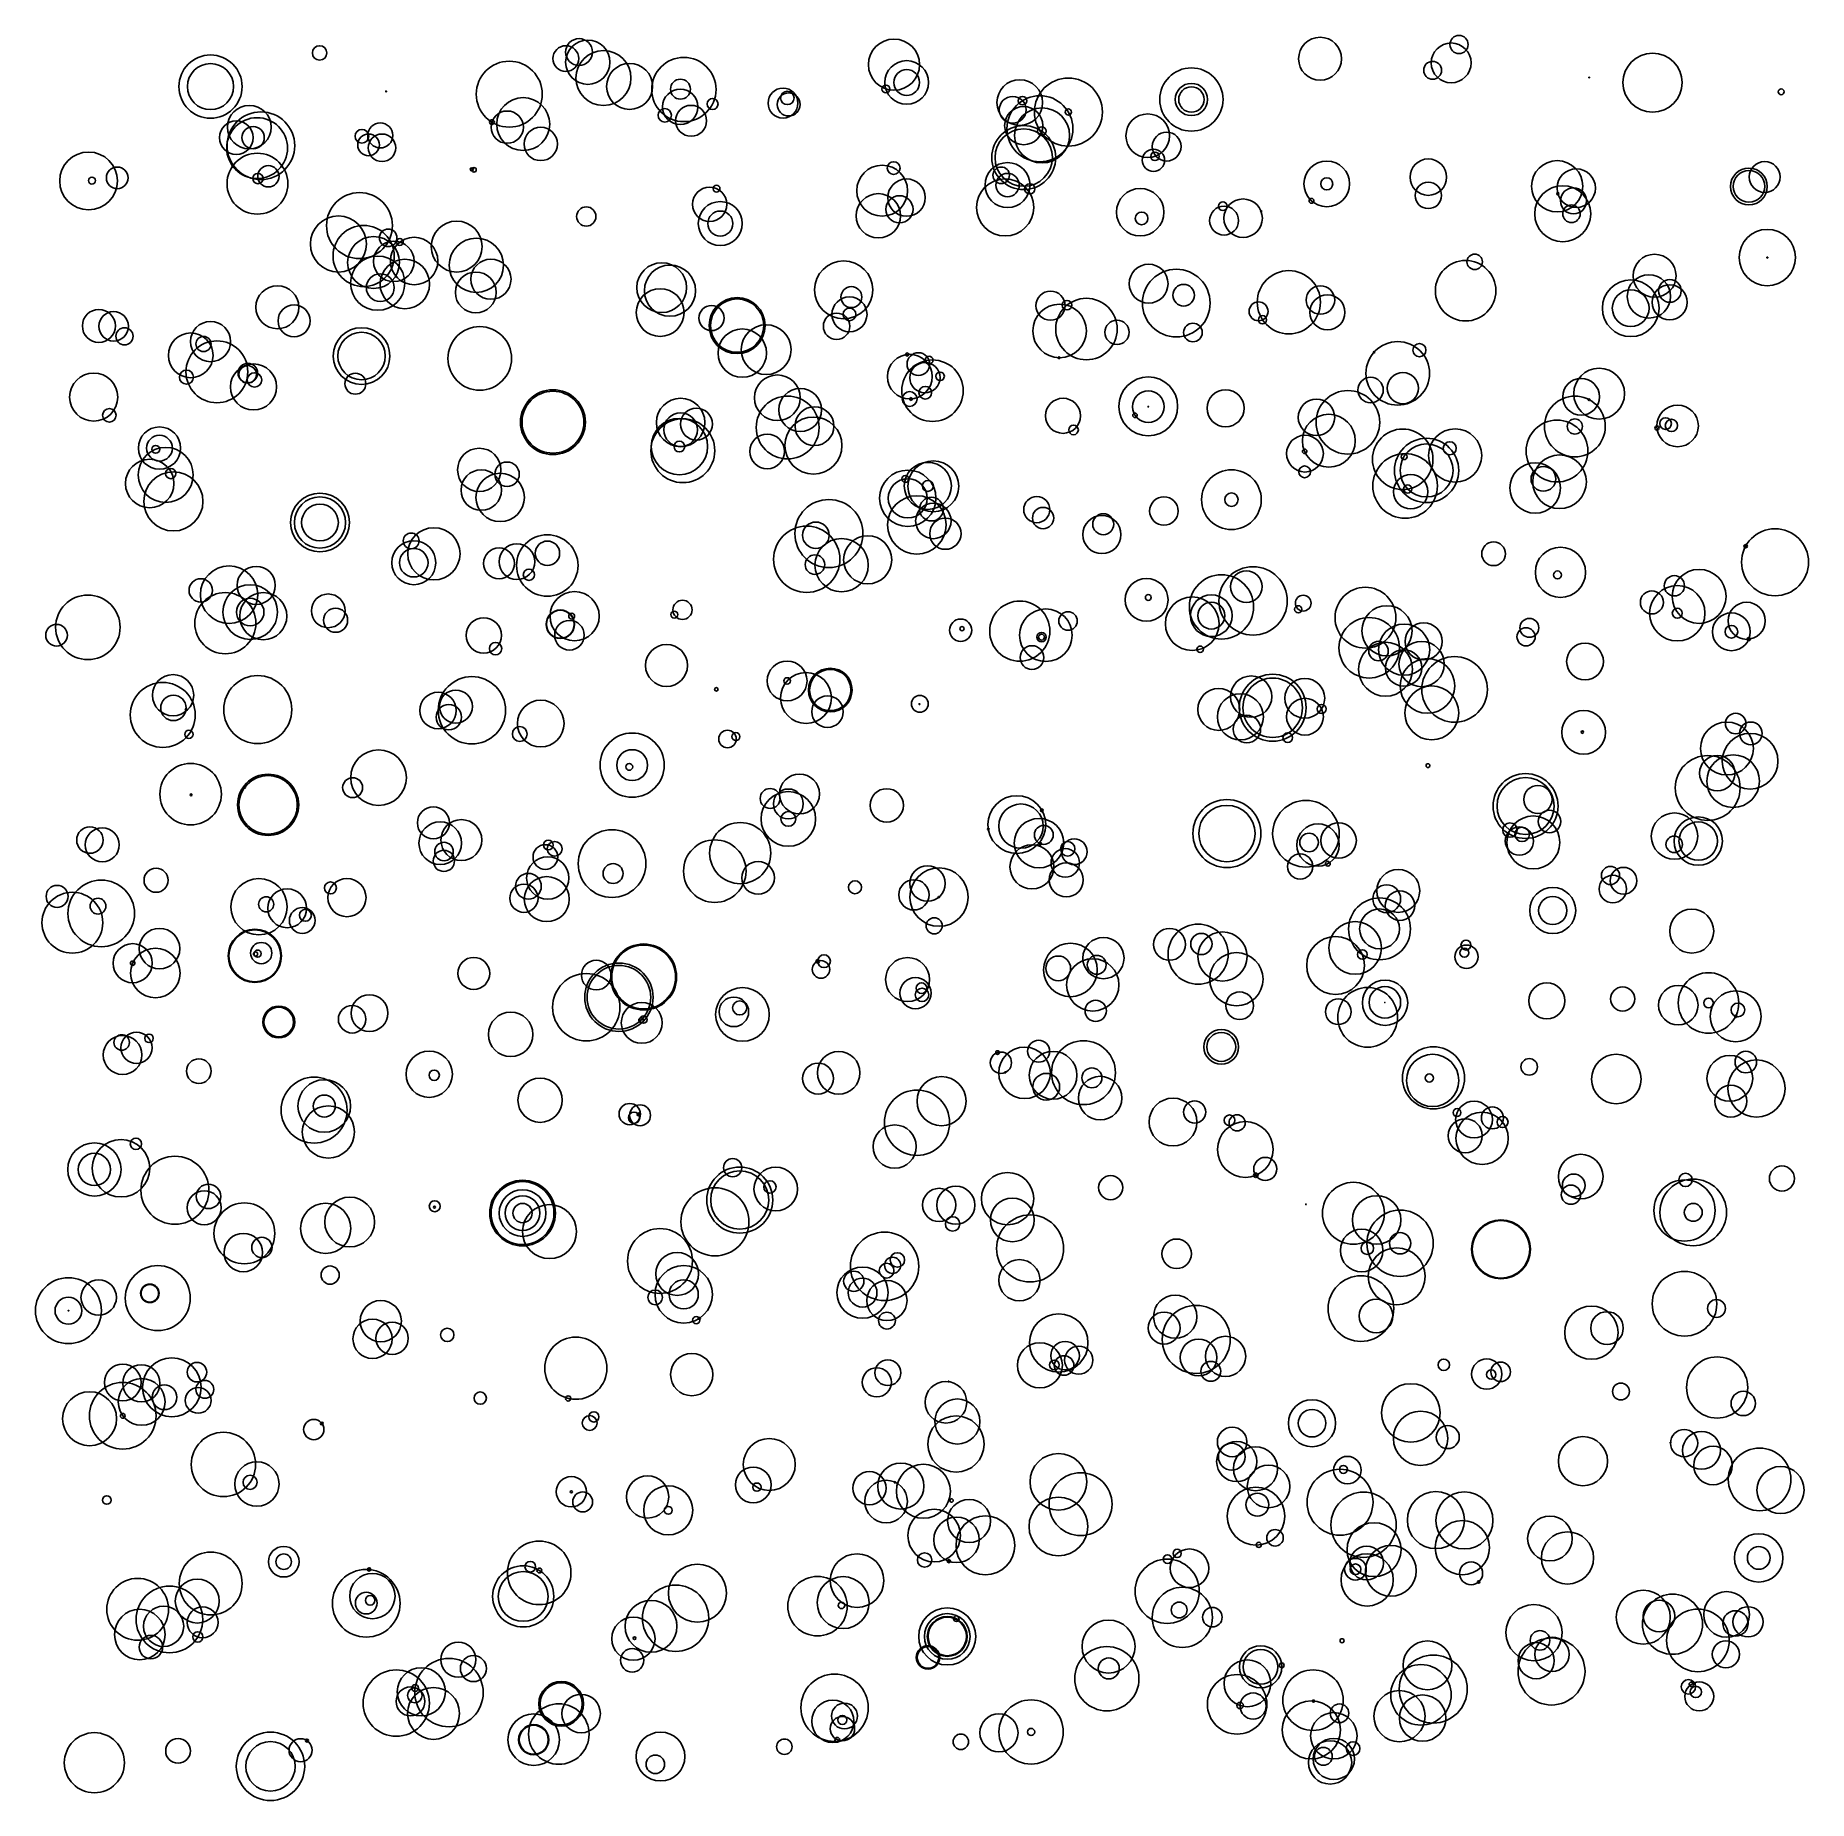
# Model space of a CAD drawing. Header units: millimetres. Extents: x -173 to 10147, y -186 to 10087.
import ezdxf

# ---------------------------------------------------------------- set-up
doc = ezdxf.new("R2010")
doc.units = ezdxf.units.MM

msp = doc.modelspace()

# ---------------------------------------------------------------- linework, layer by layer
for centre, radius in [((1481, 9985), 42), ((2914, 9952), 75), ((2991, 9990), 78), ((3042, 9931), 129), ((4824, 9917), 149), ((7304, 9951), 125), ((8067, 9927), 116), ((8113, 10034), 53), ((846, 9789), 184), ((846, 9789), 134), ((2585, 9745), 192), ((3133, 9839), 160), ((3285, 9790), 134), ((3601, 9772), 187), ((4898, 9813), 127), ((7959, 9884), 52), ((9239, 9812), 172), ((3581, 9774), 58), ((4898, 9813), 75), ((5556, 9696), 133), ((5839, 9641), 198), ((6555, 9714), 184), ((6555, 9714), 94), ((8870, 9842), 2), ((1868, 9761), 3), ((2666, 9571), 154), ((3580, 9671), 103), ((3768, 9688), 32), ((4178, 9693), 87), ((4211, 9685), 67), ((4203, 9723), 39), ((4777, 9775), 23), ((5515, 9654), 78), ((5673, 9544), 192), ((5572, 9707), 25), ((6555, 9714), 74), ((9988, 9759), 17), ((1117, 9431), 177), ((1139, 9445), 197), ((1072, 9553), 127), ((2573, 9553), 94), ((3490, 9622), 39), ((3643, 9590), 90), ((5579, 9562), 111), ((5686, 9505), 160), ((5839, 9641), 18), ((6301, 9503), 127), ((996, 9492), 98), ((1094, 9492), 65), ((1727, 9500), 40), ((1766, 9450), 63), ((1834, 9505), 73), ((1844, 9433), 80), ((2484, 9582), 14), ((2768, 9455), 97), ((5579, 9376), 186), ((5579, 9376), 167), ((5685, 9530), 25), ((6411, 9440), 84), ((136, 9240), 168), ((1119, 9224), 177), ((6334, 9360), 65), ((6343, 9383), 25), ((303, 9258), 63), ((1183, 9267), 62), ((2367, 9308), 9), ((2380, 9305), 13), ((4755, 9183), 148), ((4822, 9315), 37), ((5485, 9216), 131), ((5448, 9273), 48), ((7343, 9223), 133), ((7934, 9262), 106), ((8684, 9209), 149), ((8795, 9198), 112), ((9800, 9208), 107), ((9800, 9208), 92), ((9892, 9263), 90), ((156, 9242), 20), ((1122, 9254), 30), ((3751, 9104), 100), ((3791, 9195), 20), ((4897, 9143), 109), ((5471, 9086), 166), ((5485, 9216), 68), ((5614, 9194), 30), ((6257, 9058), 138), ((7343, 9223), 35), ((7934, 9156), 77), ((8716, 9049), 163), ((8779, 9124), 76), ((1713, 8980), 192), ((3033, 9033), 56), ((3813, 8992), 128), ((4733, 9037), 129), ((4856, 9075), 79), ((6745, 9009), 84), ((6738, 9093), 26), ((6856, 9023), 112), ((7254, 9124), 14), ((8688, 9166), 6), ((8767, 9049), 51), ((1590, 8873), 163), ((1737, 8803), 178), ((2279, 8858), 148), ((3813, 8992), 73), ((6265, 9022), 37), ((6961, 9063), 3), ((1795, 8765), 151), ((1913, 8772), 118), ((1880, 8909), 51), ((2031, 8774), 138), ((1948, 8885), 20), ((2393, 8749), 158), ((9907, 8794), 164), ((1819, 8645), 158), ((1977, 8640), 144), ((2478, 8668), 117), ((4531, 8606), 169), ((8151, 8601), 176), ((8204, 8769), 45), ((9251, 8688), 125), ((9907, 8794), 3), ((1834, 8619), 81), ((2390, 8591), 119), ((3472, 8619), 145), ((3520, 8601), 149), ((6306, 8642), 113), ((6467, 8529), 197), ((7122, 8534), 184), ((9218, 8568), 126), ((1235, 8505), 125), ((3463, 8474), 139), ((4576, 8564), 61), ((5735, 8514), 85), ((6510, 8575), 63), ((7306, 8547), 83), ((7347, 8475), 102), ((9112, 8499), 165), ((9112, 8499), 107), ((9339, 8534), 102), ((9340, 8600), 66), ((196, 8396), 96), ((282, 8394), 86), ((1332, 8426), 93), ((1938, 8502), 1), ((3762, 8442), 73), ((3911, 8398), 163), ((3911, 8398), 155), ((4490, 8394), 77), ((4565, 8463), 102), ((4565, 8463), 37), ((5788, 8367), 156), ((5944, 8378), 179), ((5831, 8517), 28), ((6946, 8481), 55), ((345, 8336), 50), ((846, 8305), 117), ((1725, 8221), 165), ((2413, 8207), 185), ((3941, 8238), 141), ((4080, 8258), 145), ((6122, 8359), 71), ((6564, 8358), 54), ((6969, 8432), 24), ((731, 8225), 130), ((883, 8129), 180), ((805, 8291), 44), ((1725, 8221), 138), ((7756, 8120), 185), ((7882, 8255), 38), ((1096, 8041), 134), ((1063, 8122), 57), ((1062, 8114), 51), ((4916, 8101), 130), ((5048, 8019), 179), ((4901, 8230), 9), ((4966, 8174), 66), ((5004, 8095), 88), ((5028, 8197), 23), ((5785, 8211), 5), ((7618, 8243), 4), ((166, 7982), 140), ((706, 8098), 41), ((1102, 8082), 42), ((1689, 8060), 61), ((4145, 7978), 133), ((5092, 8103), 25), ((6304, 7928), 171), ((7598, 8023), 74), ((7786, 8034), 91), ((8823, 7984), 107), ((8928, 8002), 148), ((2839, 7836), 189), ((2839, 7836), 180), ((3582, 7834), 141), ((4205, 7805), 183), ((4278, 7907), 125), ((4915, 7971), 43), ((4923, 7971), 8), ((5006, 8007), 37), ((5808, 7873), 102), ((6304, 7926), 92), ((6754, 7917), 108), ((7283, 7864), 106), ((7466, 7835), 185), ((8787, 7811), 177), ((8870, 7967), 5), ((257, 7876), 39), ((3595, 7670), 186), ((3575, 7694), 164), ((3582, 7792), 98), ((3674, 7825), 93), ((4355, 7700), 166), ((4361, 7813), 113), ((6227, 7876), 13), ((6304, 7926), 2), ((7355, 7728), 154), ((8683, 7668), 180), ((8787, 7811), 44), ((9385, 7814), 121), ((9315, 7828), 34), ((9349, 7817), 36), ((549, 7685), 123), ((549, 7685), 75), ((4086, 7666), 101), ((5869, 7791), 28), ((7216, 7653), 107), ((7785, 7620), 176), ((7924, 7555), 187), ((8090, 7642), 155), ((9265, 7802), 12), ((585, 7529), 160), ((527, 7678), 23), ((2410, 7558), 126), ((3575, 7694), 31), ((7214, 7666), 13), ((7799, 7465), 188), ((7924, 7555), 154), ((7793, 7635), 17), ((8059, 7684), 38), ((8698, 7489), 156), ((492, 7479), 141), ((630, 7375), 172), ((614, 7537), 30), ((2422, 7441), 118), ((2532, 7398), 141), ((2572, 7533), 71), ((4904, 7393), 164), ((5021, 7465), 137), ((5053, 7463), 148), ((6788, 7385), 174), ((7214, 7547), 34), ((8556, 7453), 147), ((8604, 7506), 72), ((4904, 7393), 114), ((4890, 7506), 20), ((5021, 7465), 32), ((7832, 7431), 100), ((7814, 7447), 24), ((1483, 7252), 171), ((1483, 7252), 149), ((1483, 7252), 107), ((4445, 7188), 198), ((4957, 7238), 170), ((5053, 7261), 103), ((5042, 7330), 69), ((5655, 7327), 76), ((5692, 7278), 62), ((6395, 7319), 83), ((6788, 7385), 39), ((4316, 7038), 193), ((4369, 7178), 77), ((5123, 7187), 91), ((6034, 7182), 111), ((6042, 7242), 61), ((2029, 7018), 128), ((2014, 7145), 46), ((2146, 7070), 152), ((2629, 7024), 104), ((2806, 7002), 179), ((2807, 7073), 71), ((4519, 7004), 155), ((4671, 7035), 140), ((8314, 7070), 69), ((9952, 7021), 195), ((9781, 7114), 10), ((2029, 7018), 83), ((2525, 7014), 90), ((4364, 7007), 57), ((8703, 6962), 146), ((789, 6857), 68), ((954, 6832), 167), ((1112, 6886), 111), ((2699, 6948), 33), ((6294, 6802), 125), ((6730, 6761), 187), ((6914, 6796), 199), ((6875, 6879), 92), ((8686, 6947), 23), ((9366, 6884), 59), ((9510, 6822), 157), ((132, 6642), 188), ((932, 6666), 178), ((1077, 6731), 159), ((1153, 6707), 137), ((1531, 6738), 98), ((2965, 6707), 143), ((6304, 6816), 17), ((6560, 6663), 156), ((6671, 6710), 121), ((7206, 6783), 46), ((7568, 6698), 177), ((9235, 6787), 67), ((9383, 6724), 161), ((1077, 6731), 80), ((1574, 6683), 70), ((2882, 6660), 83), ((2882, 6660), 81), ((2948, 6707), 17), ((3545, 6716), 20), ((3593, 6744), 56), ((5556, 6620), 175), ((5708, 6596), 153), ((5837, 6679), 54), ((6671, 6710), 78), ((7177, 6747), 21), ((7693, 6622), 146), ((9383, 6724), 29), ((9698, 6616), 110), ((9787, 6680), 108), ((-50, 6596), 63), ((932, 6666), 2), ((2436, 6595), 103), ((2935, 6596), 86), ((5212, 6625), 65), ((5220, 6634), 12), ((5683, 6585), 27), ((7590, 6523), 176), ((7793, 6512), 149), ((7907, 6560), 108), ((8503, 6587), 53), ((8522, 6639), 55), ((9698, 6616), 37), ((2505, 6518), 36), ((3500, 6420), 122), ((5627, 6466), 69), ((5683, 6585), 17), ((6606, 6514), 19), ((7685, 6398), 157), ((7644, 6504), 57), ((7791, 6406), 106), ((7895, 6428), 132), ((8846, 6443), 107), ((9799, 6573), 9), ((4202, 6330), 116), ((4453, 6277), 127), ((7929, 6301), 159), ((8087, 6281), 191), ((568, 6132), 189), ((628, 6247), 120), ((1121, 6163), 198), ((2367, 6159), 196), ((4312, 6231), 148), ((4202, 6330), 19), ((4453, 6277), 120), ((6903, 6239), 120), ((7028, 6174), 195), ((7028, 6174), 173), ((7215, 6229), 116), ((7954, 6144), 157), ((630, 6173), 74), ((2170, 6158), 106), ((2233, 6119), 74), ((2274, 6181), 96), ((2768, 6082), 136), ((3790, 6281), 10), ((4437, 6151), 92), ((4974, 6197), 49), ((4972, 6195), 3), ((6714, 6164), 122), ((6840, 6121), 134), ((7216, 6122), 107), ((7313, 6167), 26), ((704, 6165), 5), ((6878, 6050), 80), ((8838, 6031), 127), ((9672, 5937), 154), ((9723, 6082), 60), ((9811, 6025), 66), ((720, 6019), 24), ((2646, 6021), 43), ((3300, 5840), 187), ((3855, 5992), 51), ((3904, 6006), 23), ((7116, 6000), 28), ((8831, 6032), 7), ((9807, 5863), 162), ((1824, 5767), 162), ((3300, 5840), 90), ((9560, 5707), 189), ((9616, 5793), 103), ((9708, 5747), 153), ((730, 5671), 179), ((1181, 5609), 178), ((3283, 5830), 20), ((4274, 5672), 116), ((7932, 5837), 11), ((8500, 5602), 189), ((1181, 5609), 170), ((1044, 5710), 5), ((1673, 5709), 58), ((4103, 5646), 58), ((4209, 5527), 159), ((4209, 5614), 87), ((4782, 5606), 97), ((8500, 5602), 166), ((8572, 5640), 82), ((733, 5667), 5), ((2143, 5504), 93), ((5539, 5494), 168), ((5563, 5485), 129), ((5685, 5577), 8), ((6762, 5442), 198), ((6762, 5442), 164), ((7222, 5441), 194), ((8639, 5512), 66), ((144, 5404), 77), ((216, 5376), 99), ((2183, 5386), 124), ((2306, 5404), 119), ((3929, 5328), 178), ((4209, 5527), 43), ((5373, 5467), 5), ((5668, 5386), 144), ((5696, 5434), 55), ((7292, 5375), 123), ((7412, 5401), 103), ((8409, 5462), 42), ((8464, 5398), 82), ((8545, 5390), 154), ((8480, 5437), 42), ((9367, 5427), 135), ((9505, 5398), 141), ((9505, 5398), 112), ((2205, 5337), 54), ((2795, 5305), 72), ((2812, 5375), 28), ((2849, 5353), 43), ((3183, 5267), 197), ((3781, 5223), 182), ((5627, 5248), 128), ((5674, 5383), 8), ((5835, 5353), 42), ((5873, 5336), 75), ((7240, 5390), 54), ((9365, 5379), 48), ((2204, 5283), 62), ((2809, 5183), 123), ((3189, 5209), 58), ((4033, 5184), 95), ((5827, 5172), 99), ((5821, 5271), 83), ((7188, 5250), 73), ((7349, 5266), 14), ((210, 4977), 194), ((529, 5170), 70), ((1128, 5016), 164), ((1544, 5125), 35), ((1640, 5069), 111), ((2696, 5135), 75), ((2803, 5060), 131), ((4597, 5129), 38), ((4940, 5085), 88), ((5019, 5151), 103), ((5086, 5072), 170), ((7759, 5108), 125), ((9008, 5119), 80), ((8994, 5198), 53), ((9070, 5167), 78), ((42, 4923), 177), ((-47, 5076), 64), ((191, 5019), 46), ((1170, 5030), 44), ((1292, 5007), 113), ((2670, 5065), 82), ((5086, 5072), 4), ((7650, 4887), 180), ((7692, 5062), 81), ((7769, 5022), 86), ((8658, 4994), 134), ((8658, 4994), 82), ((1380, 4936), 75), ((1398, 4966), 35), ((7650, 4887), 116), ((9467, 4874), 128), ((549, 4772), 118), ((1104, 4730), 155), ((1104, 4730), 151), ((5058, 4905), 47), ((6428, 4797), 93), ((6594, 4740), 175), ((6613, 4799), 62), ((6736, 4726), 143), ((7508, 4776), 153), ((393, 4687), 114), ((525, 4630), 144), ((1141, 4746), 62), ((1108, 4741), 12), ((1120, 4743), 21), ((3367, 4607), 192), ((3367, 4607), 186), ((5851, 4648), 156), ((6043, 4717), 120), ((6817, 4594), 155), ((7394, 4674), 168), ((7550, 4738), 28), ((8156, 4725), 68), ((8144, 4748), 26), ((8153, 4793), 29), ((393, 4687), 13), ((2378, 4628), 93), ((3091, 4618), 86), ((3223, 4489), 199), ((3223, 4489), 185), ((4399, 4651), 51), ((4380, 4698), 10), ((4417, 4699), 37), ((4903, 4592), 128), ((5780, 4657), 72), ((5981, 4561), 152), ((6004, 4678), 55), ((3033, 4431), 196), ((3942, 4389), 156), ((4949, 4513), 91), ((4987, 4503), 39), ((4984, 4542), 31), ((7581, 4372), 174), ((7682, 4457), 132), ((7681, 4459), 92), ((8624, 4468), 105), ((9065, 4479), 70), ((9389, 4443), 115), ((9565, 4456), 176), ((1243, 4345), 93), ((1670, 4361), 80), ((1771, 4397), 107), ((3356, 4340), 119), ((3892, 4404), 86), ((3926, 4427), 41), ((5998, 4410), 62), ((6836, 4440), 80), ((7410, 4405), 75), ((7681, 4458), 1), ((9565, 4456), 28), ((9723, 4378), 148), ((9736, 4415), 40), ((1243, 4345), 86), ((2593, 4273), 129), ((3352, 4356), 14), ((3366, 4359), 21), ((9723, 4378), 6), ((334, 4153), 113), ((329, 4226), 45), ((415, 4195), 91), ((488, 4250), 25), ((5666, 4175), 64), ((5927, 4050), 186), ((6729, 4200), 101), ((6729, 4200), 84), ((778, 4059), 72), ((2119, 4041), 135), ((4502, 4049), 124), ((5446, 4108), 62), ((5427, 4167), 11), ((5584, 4049), 150), ((5750, 4035), 139), ((7964, 4020), 181), ((7959, 4005), 152), ((8521, 4084), 48), ((9028, 4013), 144), ((9689, 4017), 133), ((9782, 4112), 63), ((2148, 4035), 30), ((4382, 4016), 90), ((5101, 3884), 143), ((5472, 4052), 3), ((5710, 3968), 78), ((6024, 3902), 127), ((5976, 4020), 58), ((7940, 4019), 24), ((9844, 3958), 166), ((1449, 3832), 192), ((1508, 3856), 153), ((2764, 3890), 129), ((4958, 3759), 190), ((9695, 3884), 93), ((1532, 3705), 152), ((1508, 3856), 64), ((3286, 3809), 62), ((3311, 3788), 33), ((3346, 3802), 61), ((6448, 3763), 139), ((6574, 3821), 65), ((8101, 3818), 23), ((8200, 3777), 107), ((8247, 3668), 152), ((8307, 3787), 64), ((3338, 3807), 9), ((4828, 3620), 126), ((6869, 3603), 162), ((6777, 3773), 31), ((6821, 3758), 47), ((8149, 3683), 99), ((8366, 3763), 32), ((170, 3487), 155), ((325, 3494), 167), ((412, 3636), 33), ((170, 3487), 94), ((639, 3366), 198), ((3885, 3497), 53), ((6985, 3490), 67), ((8821, 3445), 130), ((2662, 3233), 191), ((2662, 3233), 183), ((3926, 3309), 192), ((3926, 3309), 169), ((4136, 3373), 127), ((4102, 3385), 36), ((5485, 3317), 152), ((6085, 3381), 70), ((6930, 3453), 13), ((7498, 3232), 180), ((8780, 3394), 66), ((9425, 3248), 178), ((9476, 3237), 194), ((9431, 3426), 39), ((9992, 3434), 73), ((809, 3264), 99), ((834, 3330), 71), ((1656, 3181), 145), ((2151, 3273), 32), ((2662, 3233), 136), ((2662, 3233), 101), ((3782, 3182), 198), ((5087, 3280), 97), ((5184, 3279), 111), ((5513, 3193), 127), ((7633, 3193), 141), ((8764, 3340), 56), ((1043, 3115), 177), ((1516, 3144), 146), ((2149, 3267), 6), ((2662, 3233), 56), ((2819, 3125), 157), ((5165, 3170), 42), ((5616, 3027), 195), ((7222, 3284), 2), ((7770, 3057), 193), ((9476, 3237), 52), ((1037, 3003), 112), ((3462, 2954), 189), ((4769, 2923), 199), ((7546, 3015), 124), ((7770, 3057), 62), ((8357, 3022), 172), ((8357, 3022), 167), ((1145, 3033), 59), ((3562, 2879), 125), ((4844, 2960), 42), ((6469, 2996), 86), ((7579, 3028), 36), ((7750, 2865), 166), ((539, 2738), 189), ((1542, 2872), 53), ((3600, 2760), 167), ((4641, 2770), 149), ((4590, 2836), 59), ((4781, 2898), 43), ((4816, 2929), 47), ((5554, 2842), 120), ((9425, 2705), 188), ((19, 2665), 192), ((195, 2742), 103), ((493, 2766), 54), ((493, 2766), 51), ((3600, 2760), 85), ((4641, 2770), 84), ((4783, 2724), 117), ((7542, 2677), 191), ((19, 2665), 78), ((1837, 2604), 120), ((3434, 2742), 43), ((6461, 2630), 126), ((6583, 2498), 198), ((7630, 2634), 98), ((8883, 2537), 155), ((9611, 2678), 52), ((19, 2665), 2), ((1789, 2501), 114), ((1903, 2504), 94), ((3673, 2610), 21), ((3691, 2620), 6), ((4783, 2607), 49), ((5783, 2477), 170), ((6396, 2564), 93), ((8974, 2564), 95), ((2224, 2524), 39), ((2972, 2330), 181), ((5673, 2347), 131), ((5820, 2403), 83), ((6597, 2392), 107), ((6754, 2399), 117), ((621, 2219), 171), ((3647, 2293), 123), ((4788, 2304), 75), ((5757, 2349), 28), ((5814, 2346), 57), ((5899, 2377), 82), ((8024, 2350), 33), ((8274, 2296), 88), ((9615, 2218), 178), ((335, 2247), 107), ((443, 2242), 108), ((767, 2307), 57), ((4724, 2248), 85), ((6668, 2312), 58), ((8300, 2293), 27), ((8355, 2309), 57), ((142, 2036), 157), ((335, 2053), 194), ((445, 2134), 136), ((578, 2161), 72), ((774, 2143), 75), ((813, 2207), 52), ((2416, 2156), 36), ((2928, 2154), 15), ((5126, 2132), 121), ((5142, 2252), 3), ((7832, 2070), 170), ((9055, 2195), 49), ((9767, 2125), 71), ((335, 2053), 14), ((3077, 2047), 30), ((5193, 2020), 131), ((7257, 2010), 137), ((7257, 2010), 80), ((7889, 1922), 158), ((1447, 1973), 59), ((1494, 2008), 8), ((3053, 2011), 43), ((5185, 1889), 164), ((6792, 1901), 86), ((8047, 1929), 67), ((9423, 1894), 79), ((9524, 1852), 110), ((921, 1770), 187), ((4098, 1770), 151), ((6819, 1787), 117), ((6790, 1815), 78), ((6928, 1745), 128), ((8834, 1789), 143), ((9344, 1898), 2), ((9591, 1764), 112), ((9862, 1683), 182), ((1116, 1656), 129), ((4005, 1651), 104), ((4864, 1644), 134), ((4995, 1614), 157), ((5781, 1669), 165), ((7004, 1642), 124), ((7463, 1737), 80), ((7440, 1741), 23), ((9984, 1621), 137), ((1076, 1666), 41), ((2946, 1611), 88), ((3390, 1581), 123), ((4026, 1638), 24), ((4681, 1632), 97), ((4778, 1554), 124), ((4830, 1666), 4), ((5910, 1539), 183), ((7420, 1550), 192), ((242, 1563), 25), ((2946, 1611), 6), ((3012, 1552), 58), ((3510, 1503), 143), ((5261, 1441), 125), ((5159, 1560), 10), ((5781, 1409), 171), ((6931, 1469), 168), ((6939, 1536), 67), ((7557, 1419), 190), ((7978, 1446), 166), ((8144, 1444), 166), ((3510, 1503), 23), ((5058, 1356), 153), ((5188, 1331), 132), ((5356, 1299), 171), ((8642, 1339), 130), ((7042, 1343), 48), ((7618, 1274), 157), ((8132, 1286), 158), ((8744, 1226), 152), ((9857, 1226), 141), ((847, 1077), 183), ((1272, 1204), 89), ((1272, 1204), 45), ((2759, 1139), 185), ((4609, 1094), 156), ((5002, 1214), 42), ((6416, 1219), 25), ((6544, 1166), 112), ((6472, 1252), 24), ((6947, 1302), 15), ((7578, 1098), 152), ((7575, 1196), 98), ((7716, 1151), 148), ((9857, 1226), 66), ((1752, 962), 197), ((1788, 1004), 132), ((1769, 1159), 10), ((2666, 1002), 178), ((2666, 1002), 145), ((2707, 1175), 31), ((2760, 1153), 14), ((3680, 1021), 169), ((5143, 1207), 9), ((6414, 1032), 187), ((7510, 1160), 63), ((7510, 1160), 31), ((8183, 1136), 67), ((422, 927), 180), ((607, 868), 194), ((769, 975), 128), ((3553, 875), 193), ((4379, 945), 173), ((4528, 966), 151), ((6502, 880), 175), ((8227, 1086), 7), ((9185, 881), 157), ((573, 828), 117), ((800, 851), 90), ((1752, 963), 63), ((1775, 979), 28), ((3410, 828), 151), ((4518, 950), 19), ((5134, 769), 166), ((6484, 923), 46), ((6677, 881), 57), ((8549, 791), 164), ((9355, 840), 175), ((9277, 888), 92), ((9670, 897), 133), ((9795, 854), 88), ((434, 780), 147), ((3307, 756), 126), ((3559, 849), 1), ((5134, 769), 133), ((5134, 769), 116), ((5134, 769), 112), ((5187, 872), 16), ((6073, 710), 154), ((9503, 746), 182), ((9722, 845), 74), ((499, 707), 68), ((772, 766), 30), ((2288, 634), 102), ((3314, 759), 8), ((7432, 744), 12), ((7929, 601), 142), ((8651, 565), 195), ((8562, 628), 105), ((8584, 746), 57), ((8654, 665), 100), ((9666, 665), 79), ((2234, 442), 199), ((2376, 582), 76), ((3300, 630), 68), ((5022, 647), 68), ((5022, 647), 63), ((6063, 523), 187), ((6074, 583), 61), ((6881, 496), 136), ((6958, 592), 123), ((6958, 592), 101), ((7963, 463), 198), ((1927, 381), 193), ((2073, 447), 140), ((4478, 354), 196), ((6821, 374), 173), ((7081, 601), 14), ((7263, 398), 176), ((7891, 429), 176), ((9448, 476), 42), ((2010, 391), 84), ((2035, 426), 43), ((2144, 321), 151), ((2037, 469), 20), ((2887, 377), 130), ((2887, 377), 122), ((3003, 320), 112), ((6914, 364), 76), ((7766, 305), 149), ((7901, 294), 135), ((9511, 420), 84), ((9465, 490), 13), ((9491, 446), 33), ((2727, 168), 150), ((2873, 201), 176), ((4468, 275), 123), ((4536, 306), 75), ((5435, 208), 111), ((5622, 213), 187), ((6838, 367), 19), ((7253, 225), 169), ((7384, 191), 135), ((7266, 393), 6), ((7417, 322), 54), ((170, 34), 175), ((1195, 13), 199), ((2727, 168), 88), ((2727, 168), 84), ((3465, 70), 142), ((4524, 232), 71), ((4523, 283), 26), ((5622, 213), 21), ((657, 103), 72), ((1195, 13), 144), ((1370, 107), 67), ((1407, 163), 9), ((4186, 127), 45), ((4494, 167), 14), ((5213, 156), 45), ((7362, 36), 126), ((7384, 56), 120), ((7323, 71), 52), ((7496, 116), 40), ((3435, 25), 54)]:
    msp.add_circle(centre, radius)

doc.saveas('drawing.dxf')
